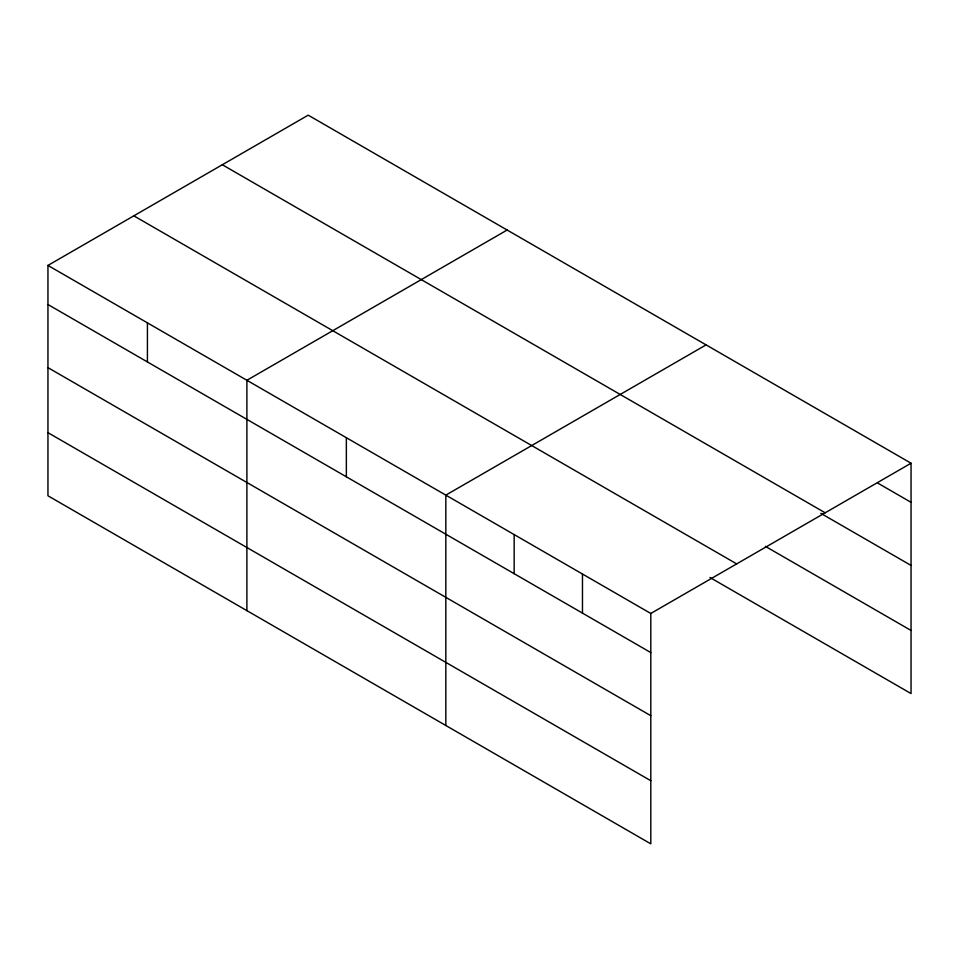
<?xml version="1.0" encoding="UTF-8"?>
<svg xmlns="http://www.w3.org/2000/svg" width="959" height="959" viewBox="0 0 959 959"><rect width="100%" height="100%" fill="white"/><g stroke="black" fill="none" stroke-linecap="round" stroke-linejoin="round"><path stroke-width="1.44" d="M650.801 715.69L650.801 613.472L47.95 265.427L47.95 495.779L650.801 843.836L650.801 715.69L47.95 367.633M709.948 577.474L911.05 693.573L911.05 463.221L308.199 115.164L47.95 265.427M507.143 230.028L246.895 380.279L246.895 610.643M706.088 344.88L445.827 495.132L445.827 725.495M650.801 613.472L911.05 463.221M877.533 482.964L911.05 502.312M222.32 164.744L825.172 512.801M820.808 513.329L911.05 565.426M765.378 546.354L911.05 630.459M133.828 215.835L736.68 563.892M47.95 304.518L650.801 652.564M47.95 432.665L650.801 780.722M582.473 574.021L582.473 613.125M514.156 534.583L514.156 573.674M346.355 437.712L346.355 476.803M147.422 322.847L147.422 361.951"/></g></svg>
